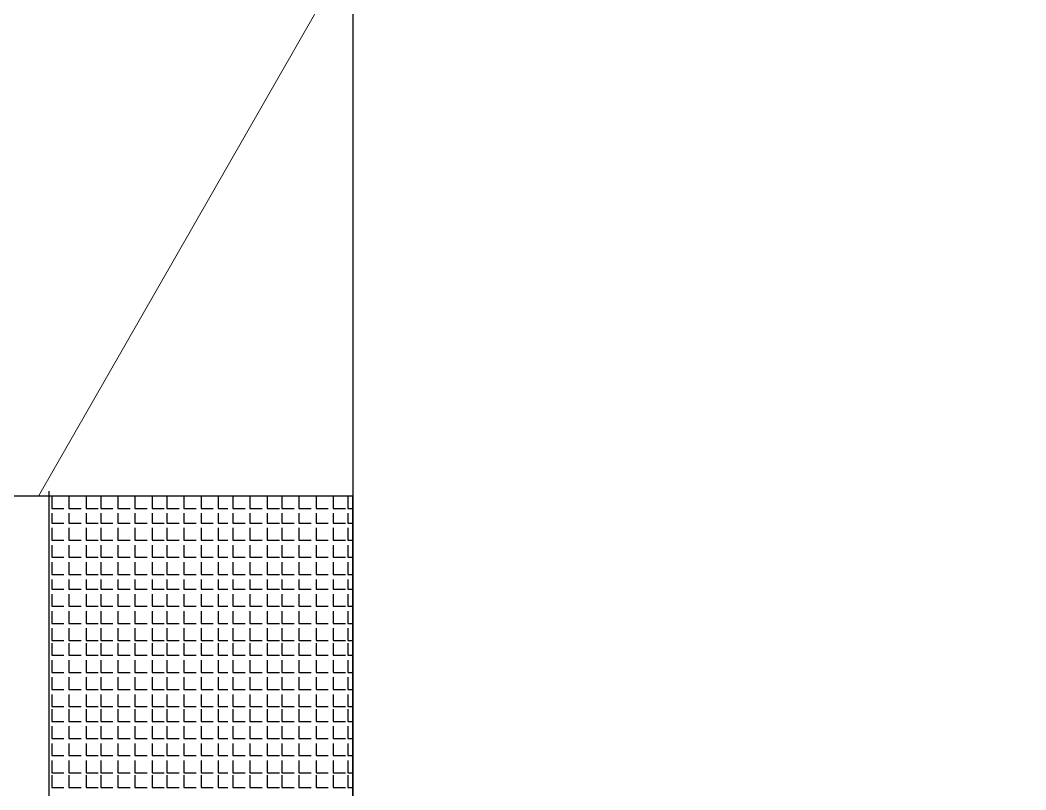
# Model space of a CAD drawing. Extents: x 69291107 to 70108111, y -33487476 to -33099794.
# Drawn here: x 69291845 to 69292718, y -33448479 to -33447811 of the extents above; entities that cross this region are included whole.
import ezdxf

# ---------------------------------------------------------------- set-up
doc = ezdxf.new("R2010")
doc.units = 0
doc.header["$LTSCALE"] = 100
for name, color, linetype in [('PDF _СС. Текст', 7, 'Continuous'), ('PDF _СС_ЗВ_Оборудование', 1, 'Continuous'), ('PDF _СС_Схема', 7, 'Continuous'), ('PDF _СС_ЭЧС_Оборудование', 1, 'Continuous')]:
    doc.layers.add(name, color=color, linetype=linetype)

msp = doc.modelspace()

# ---------------------------------------------------------------- linework, layer by layer
at = {"layer": 'PDF _СС. Текст', "lineweight": 0}
msp.add_lwpolyline([(69291860.77, -33448224.11), (69292847.8, -33446501.36), (69292858.43, -33446501.36), (69294261.34, -33446501.36)], dxfattribs=at)
at = {"layer": 'PDF _СС_ЗВ_Оборудование', "lineweight": 30}
msp.add_lwpolyline([(69291870.02, -33449099.87), (69291870.02, -33448219.86)], dxfattribs=at)
at = {"layer": 'PDF _СС_Схема', "lineweight": 30}
msp.add_lwpolyline([(69291106.92, -33425583.93), (69292133.59, -33425583.93), (69292133.59, -33473370.2), (69291106.92, -33473370.2)], close=True, dxfattribs=at)
at = {"layer": 'PDF _СС_ЭЧС_Оборудование', "lineweight": 30}
msp.add_lwpolyline([(69292133.59, -33448224.11), (69291640.45, -33448224.11), (69291640.45, -33449099.87), (69292133.59, -33449099.87)], close=True, dxfattribs=at)
for points in [[(69291872.14, -33448224.11), (69291872.14, -33448234.74), (69291882.77, -33448234.74)], [(69291887.02, -33448224.11), (69291887.02, -33448234.74), (69291897.65, -33448234.74)], [(69291901.9, -33448224.11), (69291901.9, -33448234.74), (69291912.53, -33448234.74)], [(69291914.65, -33448224.11), (69291914.65, -33448234.74), (69291925.28, -33448234.74)], [(69291929.53, -33448224.11), (69291929.53, -33448234.74), (69291940.16, -33448234.74)], [(69291944.41, -33448224.11), (69291944.41, -33448234.74), (69291955.04, -33448234.74)], [(69291959.29, -33448224.11), (69291959.29, -33448234.74), (69291969.92, -33448234.74)], [(69291972.05, -33448224.11), (69291972.05, -33448234.74), (69291982.67, -33448234.74)], [(69291986.93, -33448224.11), (69291986.93, -33448234.74), (69291997.55, -33448234.74)], [(69292001.81, -33448224.11), (69292001.81, -33448234.74), (69292012.43, -33448234.74)], [(69292016.68, -33448224.11), (69292016.68, -33448234.74), (69292025.19, -33448234.74)], [(69292029.44, -33448224.11), (69292029.44, -33448234.74), (69292040.07, -33448234.74)], [(69292044.32, -33448224.11), (69292044.32, -33448234.74), (69292054.95, -33448234.74)], [(69292059.2, -33448224.11), (69292059.2, -33448234.74), (69292069.82, -33448234.74)], [(69292071.95, -33448224.11), (69292071.95, -33448234.74), (69292082.58, -33448234.74)], [(69292086.83, -33448224.11), (69292086.83, -33448234.74), (69292097.46, -33448234.74)], [(69292101.71, -33448224.11), (69292101.71, -33448234.74), (69292112.34, -33448234.74)], [(69292116.59, -33448224.11), (69292116.59, -33448234.74), (69292127.22, -33448234.74)], [(69292129.34, -33448224.11), (69292129.34, -33448234.74), (69292133.59, -33448234.74)], [(69291872.14, -33448238.99), (69291872.14, -33448247.49), (69291882.77, -33448247.49)], [(69291887.02, -33448238.99), (69291887.02, -33448247.49), (69291897.65, -33448247.49)], [(69291901.9, -33448238.99), (69291901.9, -33448247.49), (69291912.53, -33448247.49)], [(69291914.65, -33448238.99), (69291914.65, -33448247.49), (69291925.28, -33448247.49)], [(69291929.53, -33448238.99), (69291929.53, -33448247.49), (69291940.16, -33448247.49)], [(69291944.41, -33448238.99), (69291944.41, -33448247.49), (69291955.04, -33448247.49)], [(69291959.29, -33448238.99), (69291959.29, -33448247.49), (69291969.92, -33448247.49)], [(69291972.05, -33448238.99), (69291972.05, -33448247.49), (69291982.67, -33448247.49)], [(69291986.93, -33448238.99), (69291986.93, -33448247.49), (69291997.55, -33448247.49)], [(69292001.81, -33448238.99), (69292001.81, -33448247.49), (69292012.43, -33448247.49)], [(69292016.68, -33448238.99), (69292016.68, -33448247.49), (69292025.19, -33448247.49)], [(69292029.44, -33448238.99), (69292029.44, -33448247.49), (69292040.07, -33448247.49)], [(69292044.32, -33448238.99), (69292044.32, -33448247.49), (69292054.95, -33448247.49)], [(69292059.2, -33448238.99), (69292059.2, -33448247.49), (69292069.82, -33448247.49)], [(69292071.95, -33448238.99), (69292071.95, -33448247.49), (69292082.58, -33448247.49)], [(69292086.83, -33448238.99), (69292086.83, -33448247.49), (69292097.46, -33448247.49)], [(69292101.71, -33448238.99), (69292101.71, -33448247.49), (69292112.34, -33448247.49)], [(69292116.59, -33448238.99), (69292116.59, -33448247.49), (69292127.22, -33448247.49)], [(69292129.34, -33448238.99), (69292129.34, -33448247.49), (69292133.59, -33448247.49)], [(69291872.14, -33448251.75), (69291872.14, -33448262.37), (69291882.77, -33448262.37)], [(69291887.02, -33448251.75), (69291887.02, -33448262.37), (69291897.65, -33448262.37)], [(69291901.9, -33448251.75), (69291901.9, -33448262.37), (69291912.53, -33448262.37)], [(69291914.65, -33448251.75), (69291914.65, -33448262.37), (69291925.28, -33448262.37)], [(69291929.53, -33448251.75), (69291929.53, -33448262.37), (69291940.16, -33448262.37)], [(69291944.41, -33448251.75), (69291944.41, -33448262.37), (69291955.04, -33448262.37)], [(69291959.29, -33448251.75), (69291959.29, -33448262.37), (69291969.92, -33448262.37)], [(69291972.05, -33448251.75), (69291972.05, -33448262.37), (69291982.67, -33448262.37)], [(69291986.93, -33448251.75), (69291986.93, -33448262.37), (69291997.55, -33448262.37)], [(69292001.81, -33448251.75), (69292001.81, -33448262.37), (69292012.43, -33448262.37)], [(69292016.68, -33448251.75), (69292016.68, -33448262.37), (69292025.19, -33448262.37)], [(69292029.44, -33448251.75), (69292029.44, -33448262.37), (69292040.07, -33448262.37)], [(69292044.32, -33448251.75), (69292044.32, -33448262.37), (69292054.95, -33448262.37)], [(69292059.2, -33448251.75), (69292059.2, -33448262.37), (69292069.82, -33448262.37)], [(69292071.95, -33448251.75), (69292071.95, -33448262.37), (69292082.58, -33448262.37)], [(69292086.83, -33448251.75), (69292086.83, -33448262.37), (69292097.46, -33448262.37)], [(69292101.71, -33448251.75), (69292101.71, -33448262.37), (69292112.34, -33448262.37)], [(69292116.59, -33448251.75), (69292116.59, -33448262.37), (69292127.22, -33448262.37)], [(69292129.34, -33448251.75), (69292129.34, -33448262.37), (69292133.59, -33448262.37)], [(69291872.14, -33448266.63), (69291872.14, -33448277.25), (69291882.77, -33448277.25)], [(69291887.02, -33448266.63), (69291887.02, -33448277.25), (69291897.65, -33448277.25)], [(69291901.9, -33448266.63), (69291901.9, -33448277.25), (69291912.53, -33448277.25)], [(69291914.65, -33448266.63), (69291914.65, -33448277.25), (69291925.28, -33448277.25)], [(69291929.53, -33448266.63), (69291929.53, -33448277.25), (69291940.16, -33448277.25)], [(69291944.41, -33448266.63), (69291944.41, -33448277.25), (69291955.04, -33448277.25)], [(69291959.29, -33448266.63), (69291959.29, -33448277.25), (69291969.92, -33448277.25)], [(69291972.05, -33448266.63), (69291972.05, -33448277.25), (69291982.67, -33448277.25)], [(69291986.93, -33448266.63), (69291986.93, -33448277.25), (69291997.55, -33448277.25)], [(69292001.81, -33448266.63), (69292001.81, -33448277.25), (69292012.43, -33448277.25)], [(69292016.68, -33448266.63), (69292016.68, -33448277.25), (69292025.19, -33448277.25)], [(69292029.44, -33448266.63), (69292029.44, -33448277.25), (69292040.07, -33448277.25)], [(69292044.32, -33448266.63), (69292044.32, -33448277.25), (69292054.95, -33448277.25)], [(69292059.2, -33448266.63), (69292059.2, -33448277.25), (69292069.82, -33448277.25)], [(69292071.95, -33448266.63), (69292071.95, -33448277.25), (69292082.58, -33448277.25)], [(69292086.83, -33448266.63), (69292086.83, -33448277.25), (69292097.46, -33448277.25)], [(69292101.71, -33448266.63), (69292101.71, -33448277.25), (69292112.34, -33448277.25)], [(69292116.59, -33448266.63), (69292116.59, -33448277.25), (69292127.22, -33448277.25)], [(69292129.34, -33448266.63), (69292129.34, -33448277.25), (69292133.59, -33448277.25)], [(69291872.14, -33448281.5), (69291872.14, -33448292.13), (69291882.77, -33448292.13)], [(69291887.02, -33448281.5), (69291887.02, -33448292.13), (69291897.65, -33448292.13)], [(69291901.9, -33448281.5), (69291901.9, -33448292.13), (69291912.53, -33448292.13)], [(69291914.65, -33448281.5), (69291914.65, -33448292.13), (69291925.28, -33448292.13)], [(69291929.53, -33448281.5), (69291929.53, -33448292.13), (69291940.16, -33448292.13)], [(69291944.41, -33448281.5), (69291944.41, -33448292.13), (69291955.04, -33448292.13)], [(69291959.29, -33448281.5), (69291959.29, -33448292.13), (69291969.92, -33448292.13)], [(69291972.05, -33448281.5), (69291972.05, -33448292.13), (69291982.67, -33448292.13)], [(69291986.93, -33448281.5), (69291986.93, -33448292.13), (69291997.55, -33448292.13)], [(69292001.81, -33448281.5), (69292001.81, -33448292.13), (69292012.43, -33448292.13)], [(69292016.68, -33448281.5), (69292016.68, -33448292.13), (69292025.19, -33448292.13)], [(69292029.44, -33448281.5), (69292029.44, -33448292.13), (69292040.07, -33448292.13)], [(69292044.32, -33448281.5), (69292044.32, -33448292.13), (69292054.95, -33448292.13)], [(69292059.2, -33448281.5), (69292059.2, -33448292.13), (69292069.82, -33448292.13)], [(69292071.95, -33448281.5), (69292071.95, -33448292.13), (69292082.58, -33448292.13)], [(69292086.83, -33448281.5), (69292086.83, -33448292.13), (69292097.46, -33448292.13)], [(69292101.71, -33448281.5), (69292101.71, -33448292.13), (69292112.34, -33448292.13)], [(69292116.59, -33448281.5), (69292116.59, -33448292.13), (69292127.22, -33448292.13)], [(69292129.34, -33448281.5), (69292129.34, -33448292.13), (69292133.59, -33448292.13)], [(69291872.14, -33448296.38), (69291872.14, -33448304.89), (69291882.77, -33448304.89)], [(69291887.02, -33448296.38), (69291887.02, -33448304.89), (69291897.65, -33448304.89)], [(69291901.9, -33448296.38), (69291901.9, -33448304.89), (69291912.53, -33448304.89)], [(69291914.65, -33448296.38), (69291914.65, -33448304.89), (69291925.28, -33448304.89)], [(69291929.53, -33448296.38), (69291929.53, -33448304.89), (69291940.16, -33448304.89)], [(69291944.41, -33448296.38), (69291944.41, -33448304.89), (69291955.04, -33448304.89)], [(69291959.29, -33448296.38), (69291959.29, -33448304.89), (69291969.92, -33448304.89)], [(69291972.05, -33448296.38), (69291972.05, -33448304.89), (69291982.67, -33448304.89)], [(69291986.93, -33448296.38), (69291986.93, -33448304.89), (69291997.55, -33448304.89)], [(69292001.81, -33448296.38), (69292001.81, -33448304.89), (69292012.43, -33448304.89)], [(69292016.68, -33448296.38), (69292016.68, -33448304.89), (69292025.19, -33448304.89)], [(69292029.44, -33448296.38), (69292029.44, -33448304.89), (69292040.07, -33448304.89)], [(69292044.32, -33448296.38), (69292044.32, -33448304.89), (69292054.95, -33448304.89)], [(69292059.2, -33448296.38), (69292059.2, -33448304.89), (69292069.82, -33448304.89)], [(69292071.95, -33448296.38), (69292071.95, -33448304.89), (69292082.58, -33448304.89)], [(69292086.83, -33448296.38), (69292086.83, -33448304.89), (69292097.46, -33448304.89)], [(69292101.71, -33448296.38), (69292101.71, -33448304.89), (69292112.34, -33448304.89)], [(69292116.59, -33448296.38), (69292116.59, -33448304.89), (69292127.22, -33448304.89)], [(69292129.34, -33448296.38), (69292129.34, -33448304.89), (69292133.59, -33448304.89)], [(69291872.14, -33448309.14), (69291872.14, -33448319.77), (69291882.77, -33448319.77)], [(69291887.02, -33448309.14), (69291887.02, -33448319.77), (69291897.65, -33448319.77)], [(69291901.9, -33448309.14), (69291901.9, -33448319.77), (69291912.53, -33448319.77)], [(69291914.65, -33448309.14), (69291914.65, -33448319.77), (69291925.28, -33448319.77)], [(69291929.53, -33448309.14), (69291929.53, -33448319.77), (69291940.16, -33448319.77)], [(69291944.41, -33448309.14), (69291944.41, -33448319.77), (69291955.04, -33448319.77)], [(69291959.29, -33448309.14), (69291959.29, -33448319.77), (69291969.92, -33448319.77)], [(69291972.05, -33448309.14), (69291972.05, -33448319.77), (69291982.67, -33448319.77)], [(69291986.93, -33448309.14), (69291986.93, -33448319.77), (69291997.55, -33448319.77)], [(69292001.81, -33448309.14), (69292001.81, -33448319.77), (69292012.43, -33448319.77)], [(69292016.68, -33448309.14), (69292016.68, -33448319.77), (69292025.19, -33448319.77)], [(69292029.44, -33448309.14), (69292029.44, -33448319.77), (69292040.07, -33448319.77)], [(69292044.32, -33448309.14), (69292044.32, -33448319.77), (69292054.95, -33448319.77)], [(69292059.2, -33448309.14), (69292059.2, -33448319.77), (69292069.82, -33448319.77)], [(69292071.95, -33448309.14), (69292071.95, -33448319.77), (69292082.58, -33448319.77)], [(69292086.83, -33448309.14), (69292086.83, -33448319.77), (69292097.46, -33448319.77)], [(69292101.71, -33448309.14), (69292101.71, -33448319.77), (69292112.34, -33448319.77)], [(69292116.59, -33448309.14), (69292116.59, -33448319.77), (69292127.22, -33448319.77)], [(69292129.34, -33448309.14), (69292129.34, -33448319.77), (69292133.59, -33448319.77)], [(69291872.14, -33448324.02), (69291872.14, -33448334.64), (69291882.77, -33448334.64)], [(69291887.02, -33448324.02), (69291887.02, -33448334.64), (69291897.65, -33448334.64)], [(69291901.9, -33448324.02), (69291901.9, -33448334.64), (69291912.53, -33448334.64)], [(69291914.65, -33448324.02), (69291914.65, -33448334.64), (69291925.28, -33448334.64)], [(69291929.53, -33448324.02), (69291929.53, -33448334.64), (69291940.16, -33448334.64)], [(69291944.41, -33448324.02), (69291944.41, -33448334.64), (69291955.04, -33448334.64)], [(69291959.29, -33448324.02), (69291959.29, -33448334.64), (69291969.92, -33448334.64)], [(69291972.05, -33448324.02), (69291972.05, -33448334.64), (69291982.67, -33448334.64)], [(69291986.93, -33448324.02), (69291986.93, -33448334.64), (69291997.55, -33448334.64)], [(69292001.81, -33448324.02), (69292001.81, -33448334.64), (69292012.43, -33448334.64)], [(69292016.68, -33448324.02), (69292016.68, -33448334.64), (69292025.19, -33448334.64)], [(69292029.44, -33448324.02), (69292029.44, -33448334.64), (69292040.07, -33448334.64)], [(69292044.32, -33448324.02), (69292044.32, -33448334.64), (69292054.95, -33448334.64)], [(69292059.2, -33448324.02), (69292059.2, -33448334.64), (69292069.82, -33448334.64)], [(69292071.95, -33448324.02), (69292071.95, -33448334.64), (69292082.58, -33448334.64)], [(69292086.83, -33448324.02), (69292086.83, -33448334.64), (69292097.46, -33448334.64)], [(69292101.71, -33448324.02), (69292101.71, -33448334.64), (69292112.34, -33448334.64)], [(69292116.59, -33448324.02), (69292116.59, -33448334.64), (69292127.22, -33448334.64)], [(69292129.34, -33448324.02), (69292129.34, -33448334.64), (69292133.59, -33448334.64)], [(69291872.14, -33448338.9), (69291872.14, -33448349.52), (69291882.77, -33448349.52)], [(69291887.02, -33448338.9), (69291887.02, -33448349.52), (69291897.65, -33448349.52)], [(69291901.9, -33448338.9), (69291901.9, -33448349.52), (69291912.53, -33448349.52)], [(69291914.65, -33448338.9), (69291914.65, -33448349.52), (69291925.28, -33448349.52)], [(69291929.53, -33448338.9), (69291929.53, -33448349.52), (69291940.16, -33448349.52)], [(69291944.41, -33448338.9), (69291944.41, -33448349.52), (69291955.04, -33448349.52)], [(69291959.29, -33448338.9), (69291959.29, -33448349.52), (69291969.92, -33448349.52)], [(69291972.05, -33448338.9), (69291972.05, -33448349.52), (69291982.67, -33448349.52)], [(69291986.93, -33448338.9), (69291986.93, -33448349.52), (69291997.55, -33448349.52)], [(69292001.81, -33448338.9), (69292001.81, -33448349.52), (69292012.43, -33448349.52)], [(69292016.68, -33448338.9), (69292016.68, -33448349.52), (69292025.19, -33448349.52)], [(69292029.44, -33448338.9), (69292029.44, -33448349.52), (69292040.07, -33448349.52)], [(69292044.32, -33448338.9), (69292044.32, -33448349.52), (69292054.95, -33448349.52)], [(69292059.2, -33448338.9), (69292059.2, -33448349.52), (69292069.82, -33448349.52)], [(69292071.95, -33448338.9), (69292071.95, -33448349.52), (69292082.58, -33448349.52)], [(69292086.83, -33448338.9), (69292086.83, -33448349.52), (69292097.46, -33448349.52)], [(69292101.71, -33448338.9), (69292101.71, -33448349.52), (69292112.34, -33448349.52)], [(69292116.59, -33448338.9), (69292116.59, -33448349.52), (69292127.22, -33448349.52)], [(69292129.34, -33448338.9), (69292129.34, -33448349.52), (69292133.59, -33448349.52)], [(69291872.14, -33448351.65), (69291872.14, -33448362.28), (69291882.77, -33448362.28)], [(69291887.02, -33448351.65), (69291887.02, -33448362.28), (69291897.65, -33448362.28)], [(69291901.9, -33448351.65), (69291901.9, -33448362.28), (69291912.53, -33448362.28)], [(69291914.65, -33448351.65), (69291914.65, -33448362.28), (69291925.28, -33448362.28)], [(69291929.53, -33448351.65), (69291929.53, -33448362.28), (69291940.16, -33448362.28)], [(69291944.41, -33448351.65), (69291944.41, -33448362.28), (69291955.04, -33448362.28)], [(69291959.29, -33448351.65), (69291959.29, -33448362.28), (69291969.92, -33448362.28)], [(69291972.05, -33448351.65), (69291972.05, -33448362.28), (69291982.67, -33448362.28)], [(69291986.93, -33448351.65), (69291986.93, -33448362.28), (69291997.55, -33448362.28)], [(69292001.81, -33448351.65), (69292001.81, -33448362.28), (69292012.43, -33448362.28)], [(69292016.68, -33448351.65), (69292016.68, -33448362.28), (69292025.19, -33448362.28)], [(69292029.44, -33448351.65), (69292029.44, -33448362.28), (69292040.07, -33448362.28)], [(69292044.32, -33448351.65), (69292044.32, -33448362.28), (69292054.95, -33448362.28)], [(69292059.2, -33448351.65), (69292059.2, -33448362.28), (69292069.82, -33448362.28)], [(69292071.95, -33448351.65), (69292071.95, -33448362.28), (69292082.58, -33448362.28)], [(69292086.83, -33448351.65), (69292086.83, -33448362.28), (69292097.46, -33448362.28)], [(69292101.71, -33448351.65), (69292101.71, -33448362.28), (69292112.34, -33448362.28)], [(69292116.59, -33448351.65), (69292116.59, -33448362.28), (69292127.22, -33448362.28)], [(69292129.34, -33448351.65), (69292129.34, -33448362.28), (69292133.59, -33448362.28)], [(69291872.14, -33448366.53), (69291872.14, -33448377.16), (69291882.77, -33448377.16)], [(69291887.02, -33448366.53), (69291887.02, -33448377.16), (69291897.65, -33448377.16)], [(69291901.9, -33448366.53), (69291901.9, -33448377.16), (69291912.53, -33448377.16)], [(69291914.65, -33448366.53), (69291914.65, -33448377.16), (69291925.28, -33448377.16)], [(69291929.53, -33448366.53), (69291929.53, -33448377.16), (69291940.16, -33448377.16)], [(69291944.41, -33448366.53), (69291944.41, -33448377.16), (69291955.04, -33448377.16)], [(69291959.29, -33448366.53), (69291959.29, -33448377.16), (69291969.92, -33448377.16)], [(69291972.05, -33448366.53), (69291972.05, -33448377.16), (69291982.67, -33448377.16)], [(69291986.93, -33448366.53), (69291986.93, -33448377.16), (69291997.55, -33448377.16)], [(69292001.81, -33448366.53), (69292001.81, -33448377.16), (69292012.43, -33448377.16)], [(69292016.68, -33448366.53), (69292016.68, -33448377.16), (69292025.19, -33448377.16)], [(69292029.44, -33448366.53), (69292029.44, -33448377.16), (69292040.07, -33448377.16)], [(69292044.32, -33448366.53), (69292044.32, -33448377.16), (69292054.95, -33448377.16)], [(69292059.2, -33448366.53), (69292059.2, -33448377.16), (69292069.82, -33448377.16)], [(69292071.95, -33448366.53), (69292071.95, -33448377.16), (69292082.58, -33448377.16)], [(69292086.83, -33448366.53), (69292086.83, -33448377.16), (69292097.46, -33448377.16)], [(69292101.71, -33448366.53), (69292101.71, -33448377.16), (69292112.34, -33448377.16)], [(69292116.59, -33448366.53), (69292116.59, -33448377.16), (69292127.22, -33448377.16)], [(69292129.34, -33448366.53), (69292129.34, -33448377.16), (69292133.59, -33448377.16)], [(69291872.14, -33448381.41), (69291872.14, -33448392.04), (69291882.77, -33448392.04)], [(69291887.02, -33448381.41), (69291887.02, -33448392.04), (69291897.65, -33448392.04)], [(69291901.9, -33448381.41), (69291901.9, -33448392.04), (69291912.53, -33448392.04)], [(69291914.65, -33448381.41), (69291914.65, -33448392.04), (69291925.28, -33448392.04)], [(69291929.53, -33448381.41), (69291929.53, -33448392.04), (69291940.16, -33448392.04)], [(69291944.41, -33448381.41), (69291944.41, -33448392.04), (69291955.04, -33448392.04)], [(69291959.29, -33448381.41), (69291959.29, -33448392.04), (69291969.92, -33448392.04)], [(69291972.05, -33448381.41), (69291972.05, -33448392.04), (69291982.67, -33448392.04)], [(69291986.93, -33448381.41), (69291986.93, -33448392.04), (69291997.55, -33448392.04)], [(69292001.81, -33448381.41), (69292001.81, -33448392.04), (69292012.43, -33448392.04)], [(69292016.68, -33448381.41), (69292016.68, -33448392.04), (69292025.19, -33448392.04)], [(69292029.44, -33448381.41), (69292029.44, -33448392.04), (69292040.07, -33448392.04)], [(69292044.32, -33448381.41), (69292044.32, -33448392.04), (69292054.95, -33448392.04)], [(69292059.2, -33448381.41), (69292059.2, -33448392.04), (69292069.82, -33448392.04)], [(69292071.95, -33448381.41), (69292071.95, -33448392.04), (69292082.58, -33448392.04)], [(69292086.83, -33448381.41), (69292086.83, -33448392.04), (69292097.46, -33448392.04)], [(69292101.71, -33448381.41), (69292101.71, -33448392.04), (69292112.34, -33448392.04)], [(69292116.59, -33448381.41), (69292116.59, -33448392.04), (69292127.22, -33448392.04)], [(69292129.34, -33448381.41), (69292129.34, -33448392.04), (69292133.59, -33448392.04)], [(69291872.14, -33448396.29), (69291872.14, -33448406.92), (69291882.77, -33448406.92)], [(69291887.02, -33448396.29), (69291887.02, -33448406.92), (69291897.65, -33448406.92)], [(69291901.9, -33448396.29), (69291901.9, -33448406.92), (69291912.53, -33448406.92)], [(69291914.65, -33448396.29), (69291914.65, -33448406.92), (69291925.28, -33448406.92)], [(69291929.53, -33448396.29), (69291929.53, -33448406.92), (69291940.16, -33448406.92)], [(69291944.41, -33448396.29), (69291944.41, -33448406.92), (69291955.04, -33448406.92)], [(69291959.29, -33448396.29), (69291959.29, -33448406.92), (69291969.92, -33448406.92)], [(69291972.05, -33448396.29), (69291972.05, -33448406.92), (69291982.67, -33448406.92)], [(69291986.93, -33448396.29), (69291986.93, -33448406.92), (69291997.55, -33448406.92)], [(69292001.81, -33448396.29), (69292001.81, -33448406.92), (69292012.43, -33448406.92)], [(69292016.68, -33448396.29), (69292016.68, -33448406.92), (69292025.19, -33448406.92)], [(69292029.44, -33448396.29), (69292029.44, -33448406.92), (69292040.07, -33448406.92)], [(69292044.32, -33448396.29), (69292044.32, -33448406.92), (69292054.95, -33448406.92)], [(69292059.2, -33448396.29), (69292059.2, -33448406.92), (69292069.82, -33448406.92)], [(69292071.95, -33448396.29), (69292071.95, -33448406.92), (69292082.58, -33448406.92)], [(69292086.83, -33448396.29), (69292086.83, -33448406.92), (69292097.46, -33448406.92)], [(69292101.71, -33448396.29), (69292101.71, -33448406.92), (69292112.34, -33448406.92)], [(69292116.59, -33448396.29), (69292116.59, -33448406.92), (69292127.22, -33448406.92)], [(69292129.34, -33448396.29), (69292129.34, -33448406.92), (69292133.59, -33448406.92)], [(69291872.14, -33448409.04), (69291872.14, -33448419.67), (69291882.77, -33448419.67)], [(69291887.02, -33448409.04), (69291887.02, -33448419.67), (69291897.65, -33448419.67)], [(69291901.9, -33448409.04), (69291901.9, -33448419.67), (69291912.53, -33448419.67)], [(69291914.65, -33448409.04), (69291914.65, -33448419.67), (69291925.28, -33448419.67)], [(69291929.53, -33448409.04), (69291929.53, -33448419.67), (69291940.16, -33448419.67)], [(69291944.41, -33448409.04), (69291944.41, -33448419.67), (69291955.04, -33448419.67)], [(69291959.29, -33448409.04), (69291959.29, -33448419.67), (69291969.92, -33448419.67)], [(69291972.05, -33448409.04), (69291972.05, -33448419.67), (69291982.67, -33448419.67)], [(69291986.93, -33448409.04), (69291986.93, -33448419.67), (69291997.55, -33448419.67)], [(69292001.81, -33448409.04), (69292001.81, -33448419.67), (69292012.43, -33448419.67)], [(69292016.68, -33448409.04), (69292016.68, -33448419.67), (69292025.19, -33448419.67)], [(69292029.44, -33448409.04), (69292029.44, -33448419.67), (69292040.07, -33448419.67)], [(69292044.32, -33448409.04), (69292044.32, -33448419.67), (69292054.95, -33448419.67)], [(69292059.2, -33448409.04), (69292059.2, -33448419.67), (69292069.82, -33448419.67)], [(69292071.95, -33448409.04), (69292071.95, -33448419.67), (69292082.58, -33448419.67)], [(69292086.83, -33448409.04), (69292086.83, -33448419.67), (69292097.46, -33448419.67)], [(69292101.71, -33448409.04), (69292101.71, -33448419.67), (69292112.34, -33448419.67)], [(69292116.59, -33448409.04), (69292116.59, -33448419.67), (69292127.22, -33448419.67)], [(69292129.34, -33448409.04), (69292129.34, -33448419.67), (69292133.59, -33448419.67)], [(69291872.14, -33448423.92), (69291872.14, -33448434.55), (69291882.77, -33448434.55)], [(69291887.02, -33448423.92), (69291887.02, -33448434.55), (69291897.65, -33448434.55)], [(69291901.9, -33448423.92), (69291901.9, -33448434.55), (69291912.53, -33448434.55)], [(69291914.65, -33448423.92), (69291914.65, -33448434.55), (69291925.28, -33448434.55)], [(69291929.53, -33448423.92), (69291929.53, -33448434.55), (69291940.16, -33448434.55)], [(69291944.41, -33448423.92), (69291944.41, -33448434.55), (69291955.04, -33448434.55)], [(69291959.29, -33448423.92), (69291959.29, -33448434.55), (69291969.92, -33448434.55)], [(69291972.05, -33448423.92), (69291972.05, -33448434.55), (69291982.67, -33448434.55)], [(69291986.93, -33448423.92), (69291986.93, -33448434.55), (69291997.55, -33448434.55)], [(69292001.81, -33448423.92), (69292001.81, -33448434.55), (69292012.43, -33448434.55)], [(69292016.68, -33448423.92), (69292016.68, -33448434.55), (69292025.19, -33448434.55)], [(69292029.44, -33448423.92), (69292029.44, -33448434.55), (69292040.07, -33448434.55)], [(69292044.32, -33448423.92), (69292044.32, -33448434.55), (69292054.95, -33448434.55)], [(69292059.2, -33448423.92), (69292059.2, -33448434.55), (69292069.82, -33448434.55)], [(69292071.95, -33448423.92), (69292071.95, -33448434.55), (69292082.58, -33448434.55)], [(69292086.83, -33448423.92), (69292086.83, -33448434.55), (69292097.46, -33448434.55)], [(69292101.71, -33448423.92), (69292101.71, -33448434.55), (69292112.34, -33448434.55)], [(69292116.59, -33448423.92), (69292116.59, -33448434.55), (69292127.22, -33448434.55)], [(69292129.34, -33448423.92), (69292129.34, -33448434.55), (69292133.59, -33448434.55)], [(69291872.14, -33448438.8), (69291872.14, -33448449.43), (69291882.77, -33448449.43)], [(69291887.02, -33448438.8), (69291887.02, -33448449.43), (69291897.65, -33448449.43)], [(69291901.9, -33448438.8), (69291901.9, -33448449.43), (69291912.53, -33448449.43)], [(69291914.65, -33448438.8), (69291914.65, -33448449.43), (69291925.28, -33448449.43)], [(69291929.53, -33448438.8), (69291929.53, -33448449.43), (69291940.16, -33448449.43)], [(69291944.41, -33448438.8), (69291944.41, -33448449.43), (69291955.04, -33448449.43)], [(69291959.29, -33448438.8), (69291959.29, -33448449.43), (69291969.92, -33448449.43)], [(69291972.05, -33448438.8), (69291972.05, -33448449.43), (69291982.67, -33448449.43)], [(69291986.93, -33448438.8), (69291986.93, -33448449.43), (69291997.55, -33448449.43)], [(69292001.81, -33448438.8), (69292001.81, -33448449.43), (69292012.43, -33448449.43)], [(69292016.68, -33448438.8), (69292016.68, -33448449.43), (69292025.19, -33448449.43)], [(69292029.44, -33448438.8), (69292029.44, -33448449.43), (69292040.07, -33448449.43)], [(69292044.32, -33448438.8), (69292044.32, -33448449.43), (69292054.95, -33448449.43)], [(69292059.2, -33448438.8), (69292059.2, -33448449.43), (69292069.82, -33448449.43)], [(69292071.95, -33448438.8), (69292071.95, -33448449.43), (69292082.58, -33448449.43)], [(69292086.83, -33448438.8), (69292086.83, -33448449.43), (69292097.46, -33448449.43)], [(69292101.71, -33448438.8), (69292101.71, -33448449.43), (69292112.34, -33448449.43)], [(69292116.59, -33448438.8), (69292116.59, -33448449.43), (69292127.22, -33448449.43)], [(69292129.34, -33448438.8), (69292129.34, -33448449.43), (69292133.59, -33448449.43)], [(69291872.14, -33448453.68), (69291872.14, -33448464.31), (69291882.77, -33448464.31)], [(69291887.02, -33448453.68), (69291887.02, -33448464.31), (69291897.65, -33448464.31)], [(69291901.9, -33448453.68), (69291901.9, -33448464.31), (69291912.53, -33448464.31)], [(69291914.65, -33448453.68), (69291914.65, -33448464.31), (69291925.28, -33448464.31)], [(69291929.53, -33448453.68), (69291929.53, -33448464.31), (69291940.16, -33448464.31)], [(69291944.41, -33448453.68), (69291944.41, -33448464.31), (69291955.04, -33448464.31)], [(69291959.29, -33448453.68), (69291959.29, -33448464.31), (69291969.92, -33448464.31)], [(69291972.05, -33448453.68), (69291972.05, -33448464.31), (69291982.67, -33448464.31)], [(69291986.93, -33448453.68), (69291986.93, -33448464.31), (69291997.55, -33448464.31)], [(69292001.81, -33448453.68), (69292001.81, -33448464.31), (69292012.43, -33448464.31)], [(69292016.68, -33448453.68), (69292016.68, -33448464.31), (69292025.19, -33448464.31)], [(69292029.44, -33448453.68), (69292029.44, -33448464.31), (69292040.07, -33448464.31)], [(69292044.32, -33448453.68), (69292044.32, -33448464.31), (69292054.95, -33448464.31)], [(69292059.2, -33448453.68), (69292059.2, -33448464.31), (69292069.82, -33448464.31)], [(69292071.95, -33448453.68), (69292071.95, -33448464.31), (69292082.58, -33448464.31)], [(69292086.83, -33448453.68), (69292086.83, -33448464.31), (69292097.46, -33448464.31)], [(69292101.71, -33448453.68), (69292101.71, -33448464.31), (69292112.34, -33448464.31)], [(69292116.59, -33448453.68), (69292116.59, -33448464.31), (69292127.22, -33448464.31)], [(69292129.34, -33448453.68), (69292129.34, -33448464.31), (69292133.59, -33448464.31)], [(69291872.14, -33448466.43), (69291872.14, -33448477.06), (69291882.77, -33448477.06)], [(69291887.02, -33448466.43), (69291887.02, -33448477.06), (69291897.65, -33448477.06)], [(69291901.9, -33448466.43), (69291901.9, -33448477.06), (69291912.53, -33448477.06)], [(69291914.65, -33448466.43), (69291914.65, -33448477.06), (69291925.28, -33448477.06)], [(69291929.53, -33448466.43), (69291929.53, -33448477.06), (69291940.16, -33448477.06)], [(69291944.41, -33448466.43), (69291944.41, -33448477.06), (69291955.04, -33448477.06)], [(69291959.29, -33448466.43), (69291959.29, -33448477.06), (69291969.92, -33448477.06)], [(69291972.05, -33448466.43), (69291972.05, -33448477.06), (69291982.67, -33448477.06)], [(69291986.93, -33448466.43), (69291986.93, -33448477.06), (69291997.55, -33448477.06)], [(69292001.81, -33448466.43), (69292001.81, -33448477.06), (69292012.43, -33448477.06)], [(69292016.68, -33448466.43), (69292016.68, -33448477.06), (69292025.19, -33448477.06)], [(69292029.44, -33448466.43), (69292029.44, -33448477.06), (69292040.07, -33448477.06)], [(69292044.32, -33448466.43), (69292044.32, -33448477.06), (69292054.95, -33448477.06)], [(69292059.2, -33448466.43), (69292059.2, -33448477.06), (69292069.82, -33448477.06)], [(69292071.95, -33448466.43), (69292071.95, -33448477.06), (69292082.58, -33448477.06)], [(69292086.83, -33448466.43), (69292086.83, -33448477.06), (69292097.46, -33448477.06)], [(69292101.71, -33448466.43), (69292101.71, -33448477.06), (69292112.34, -33448477.06)], [(69292116.59, -33448466.43), (69292116.59, -33448477.06), (69292127.22, -33448477.06)], [(69292129.34, -33448466.43), (69292129.34, -33448477.06), (69292133.59, -33448477.06)]]:
    msp.add_lwpolyline(points, dxfattribs=at)

doc.saveas('drawing.dxf')
